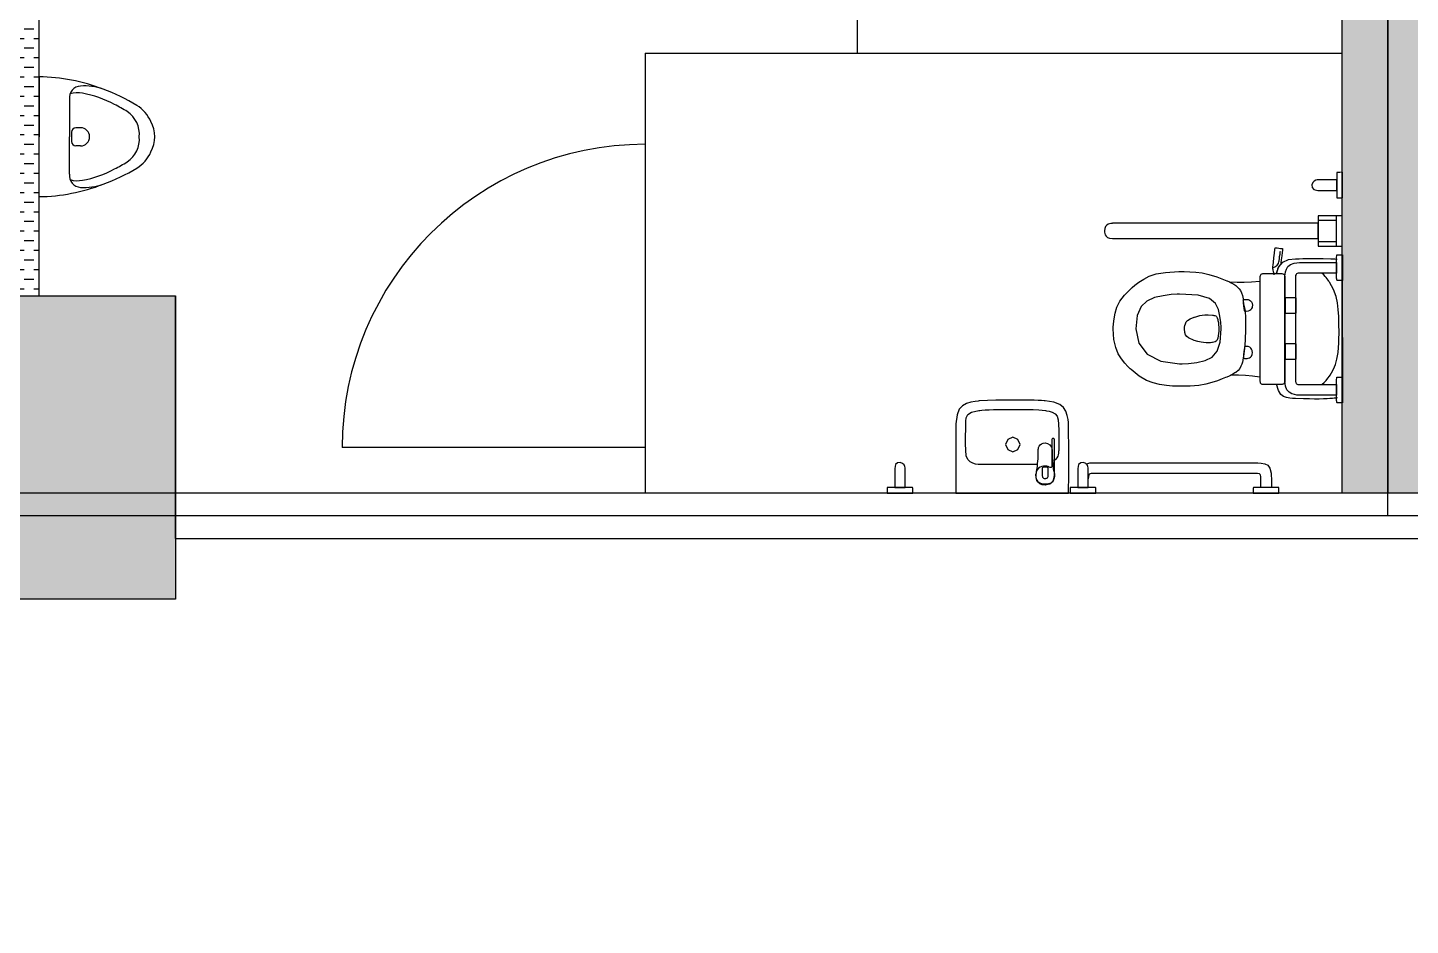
# Model space of a CAD drawing. Header units: centimetres. Extents: x -277999 to 283551, y -705288 to -693449.
# Drawn here: x 260817.9 to 261274.1, y -699217.9 to -698921.9 of the extents above; entities that cross this region are included whole.
import ezdxf

# ---------------------------------------------------------------- set-up
doc = ezdxf.new("R2010")
doc.units = ezdxf.units.CM
doc.layers.add('A-FLOR-FIXT', color=146, linetype='Continuous')
doc.layers.add('MKDU0', color=8, linetype='Continuous')

msp = doc.modelspace()

# ---------------------------------------------------------------- hatches: boundary and pattern name
at = {"layer": 'MKDU0'}
h = msp.add_hatch(dxfattribs=at)
h.set_pattern_fill('ANSI33')
h.paths.add_polyline_path([(260866.61, -698635.38), (260806.61, -698635.38), (260806.61, -698535.38), (260866.61, -698535.38), (260866.61, -698635.38)])
h.paths.add_polyline_path([(259946.61, -698615.38), (259946.61, -698555.38), (260046.61, -698555.38), (260046.61, -698615.38), (259946.61, -698615.38)])
h.paths.add_polyline_path([(261626.61, -698615.38), (261626.61, -698555.38), (261726.61, -698555.38), (261726.61, -698615.38), (261626.61, -698615.38)])
h.paths.add_polyline_path([(260866.61, -699585.38), (260806.61, -699585.38), (260806.61, -699485.38), (260866.61, -699485.38), (260866.61, -699585.38)])
h.paths.add_polyline_path([(260866.61, -699110.38), (260806.61, -699110.38), (260806.61, -699010.38), (260866.61, -699010.38), (260866.61, -699110.38)])
h.paths.add_polyline_path([(260866.61, -697685.38), (260806.61, -697685.38), (260806.61, -697585.38), (260866.61, -697585.38), (260866.61, -697685.38)])
h.paths.add_polyline_path([(260866.61, -697210.38), (260806.61, -697210.38), (260806.61, -697110.38), (260866.61, -697110.38), (260866.61, -697210.38)])
h.paths.add_polyline_path([(260866.61, -696735.38), (260806.61, -696735.38), (260806.61, -696635.38), (260866.61, -696635.38), (260866.61, -696735.38)])
h.paths.add_polyline_path([(260866.61, -695785.38), (260806.61, -695785.38), (260806.61, -695685.38), (260866.61, -695685.38), (260866.61, -695785.38)])
h.paths.add_polyline_path([(260866.61, -695310.38), (260806.61, -695310.38), (260806.61, -695210.38), (260866.61, -695210.38), (260866.61, -695310.38)])
h.paths.add_polyline_path([(260866.61, -694835.38), (260806.61, -694835.38), (260806.61, -694735.38), (260866.61, -694735.38), (260866.61, -694835.38)])
h.paths.add_polyline_path([(259946.61, -700055.38), (259946.61, -699995.38), (260046.61, -699995.38), (260046.61, -700055.38), (259946.61, -700055.38)])
h.paths.add_polyline_path([(260786.61, -700055.38), (260786.61, -699995.38), (260886.61, -699995.38), (260886.61, -700055.38), (260786.61, -700055.38)])
h.paths.add_polyline_path([(261626.61, -700055.38), (261626.61, -699995.38), (261726.61, -699995.38), (261726.61, -700055.38), (261626.61, -700055.38)])
h.paths.add_polyline_path([(259946.61, -699565.38), (259946.61, -699505.38), (260046.61, -699505.38), (260046.61, -699565.38), (259946.61, -699565.38)])
h.paths.add_polyline_path([(261626.61, -699565.38), (261626.61, -699505.38), (261726.61, -699505.38), (261726.61, -699565.38), (261626.61, -699565.38)])
h.paths.add_polyline_path([(259946.61, -699090.38), (259946.61, -699030.38), (260046.61, -699030.38), (260046.61, -699090.38), (259946.61, -699090.38)])
h.paths.add_polyline_path([(261626.61, -699090.38), (261626.61, -699030.38), (261726.61, -699030.38), (261726.61, -699090.38), (261626.61, -699090.38)])
h.paths.add_polyline_path([(259946.61, -698140.38), (259946.61, -698080.38), (260046.61, -698080.38), (260046.61, -698140.38), (259946.61, -698140.38)])
h.paths.add_polyline_path([(260786.61, -698140.38), (260786.61, -698080.38), (260886.61, -698080.38), (260886.61, -698140.38), (260786.61, -698140.38)])
h.paths.add_polyline_path([(261626.61, -698140.38), (261626.61, -698080.38), (261726.61, -698080.38), (261726.61, -698140.38), (261626.61, -698140.38)])
h.paths.add_polyline_path([(259946.61, -697665.38), (259946.61, -697605.38), (260046.61, -697605.38), (260046.61, -697665.38), (259946.61, -697665.38)])
h.paths.add_polyline_path([(261626.61, -697665.38), (261626.61, -697605.38), (261726.61, -697605.38), (261726.61, -697665.38), (261626.61, -697665.38)])
h.paths.add_polyline_path([(259946.61, -697190.38), (259946.61, -697130.38), (260046.61, -697130.38), (260046.61, -697190.38), (259946.61, -697190.38)])
h.paths.add_polyline_path([(261626.61, -697190.38), (261626.61, -697130.38), (261726.61, -697130.38), (261726.61, -697190.38), (261626.61, -697190.38)])
h.paths.add_polyline_path([(259946.61, -696715.38), (259946.61, -696655.38), (260046.61, -696655.38), (260046.61, -696715.38), (259946.61, -696715.38)])
h.paths.add_polyline_path([(261626.61, -696715.38), (261626.61, -696655.38), (261726.61, -696655.38), (261726.61, -696715.38), (261626.61, -696715.38)])
h.paths.add_polyline_path([(259946.61, -696240.38), (259946.61, -696180.38), (260046.61, -696180.38), (260046.61, -696240.38), (259946.61, -696240.38)])
h.paths.add_polyline_path([(260786.61, -696240.38), (260786.61, -696180.38), (260886.61, -696180.38), (260886.61, -696240.38), (260786.61, -696240.38)])
h.paths.add_polyline_path([(261626.61, -696240.38), (261626.61, -696180.38), (261726.61, -696180.38), (261726.61, -696240.38), (261626.61, -696240.38)])
h.paths.add_polyline_path([(259946.61, -695765.38), (259946.61, -695705.38), (260046.61, -695705.38), (260046.61, -695765.38), (259946.61, -695765.38)])
h.paths.add_polyline_path([(261626.61, -695765.38), (261626.61, -695705.38), (261726.61, -695705.38), (261726.61, -695765.38), (261626.61, -695765.38)])
h.paths.add_polyline_path([(259946.61, -695290.38), (259946.61, -695230.38), (260046.61, -695230.38), (260046.61, -695290.38), (259946.61, -695290.38)])
h.paths.add_polyline_path([(261626.61, -695290.38), (261626.61, -695230.38), (261726.61, -695230.38), (261726.61, -695290.38), (261626.61, -695290.38)])
h.paths.add_polyline_path([(259946.61, -694815.38), (259946.61, -694755.38), (260046.61, -694755.38), (260046.61, -694815.38), (259946.61, -694815.38)])
h.paths.add_polyline_path([(261626.61, -694815.38), (261626.61, -694755.38), (261726.61, -694755.38), (261726.61, -694815.38), (261626.61, -694815.38)])
h.paths.add_polyline_path([(259946.61, -694325.38), (259946.61, -694265.38), (260046.61, -694265.38), (260046.61, -694325.38), (259946.61, -694325.38)])
h.paths.add_polyline_path([(260786.61, -694325.38), (260786.61, -694265.38), (260886.61, -694265.38), (260886.61, -694325.38), (260786.61, -694325.38)])
h.paths.add_polyline_path([(261626.61, -694325.38), (261626.61, -694265.38), (261726.61, -694265.38), (261726.61, -694325.38), (261626.61, -694325.38)])
h = msp.add_hatch(dxfattribs=at)
h.set_pattern_fill('DASH')
h.paths.add_polyline_path([(261281.61, -698570.38), (261441.61, -698570.38), (261441.61, -698555.38), (261281.61, -698555.38), (261281.61, -698305.38), (261446.61, -698305.38), (261446.61, -698290.38), (261086.61, -698290.38), (261086.61, -698305.38), (261251.61, -698305.38), (261251.61, -698555.38), (261091.61, -698555.38), (261091.61, -698570.38), (261251.61, -698570.38), (261251.61, -699075.38), (261281.61, -699075.38), (261281.61, -698570.38)])
h = msp.add_hatch(dxfattribs=at)
h.set_pattern_fill('DASH')
h.paths.add_polyline_path([(260821.61, -698635.38), (260806.61, -698635.38), (260806.61, -699010.38), (260821.61, -699010.38), (260821.61, -698635.38)])

# ---------------------------------------------------------------- linework, layer by layer
at = {"layer": 'A-FLOR-FIXT'}
for p, q in [((260821.61, -698938.13), (260821.61, -698957.88)), ((260831.62, -698945.55), (260831.62, -698957.88)), ((260832.31, -698956.41), (260832.31, -698959.41)), ((260835.31, -698954.91), (260833.81, -698954.91)), ((260821.61, -698977.63), (260821.61, -698957.88)), ((260831.62, -698970.21), (260831.62, -698957.88)), ((260835.31, -698960.91), (260833.81, -698960.91))]:
    msp.add_line(p, q, dxfattribs=at)
for centre, radius, start, end in [((260820.93, -698998.34), 60.21, 68.7376, 89.3515), ((260835.54, -698945.11), 3.94, 93.4154, -173.5556), ((260836.53, -698959.44), 18.31, 70.0984, 93.8499), ((260823.11, -698997.48), 58.64, 58.3409, 70.4152), ((260834.32, -698951.36), 7.98, 78.422, 107.3363), ((260830.02, -698977.5), 34.47, 61.3476, 80.144), ((260816.8, -699005.11), 65.06, 58.5786, 62.7878), ((260845.62, -698957.15), 9.11, -4.6304, 55.9725), ((260847.61, -698957.75), 11.97, 24.1864, 58.3669), ((260833.81, -698956.41), 1.5, 90, 180), ((260835.31, -698957.91), 3, -90, 90), ((260849.3, -698957.88), 10.51, -28.6211, 28.6211), ((260833.81, -698959.41), 1.5, 180, -90), ((260845.62, -698958.62), 9.11, -55.9725, 4.6304), ((260847.61, -698958.01), 11.97, -58.3669, -24.1864), ((260835.54, -698970.65), 3.94, 173.5556, -93.4154), ((260830.02, -698938.26), 34.47, -80.144, -61.3476), ((260823.11, -698918.29), 58.64, -70.4152, -58.3409), ((260816.8, -698910.65), 65.06, -62.7878, -58.5786), ((260820.93, -698917.43), 60.21, -89.3515, -68.7376), ((260834.32, -698964.41), 7.98, -107.3363, -78.422), ((260836.53, -698956.33), 18.31, -93.8499, -70.0984)]:
    msp.add_arc(centre, radius, start, end, dxfattribs=at)
at = {"layer": 'MKDU0', "color": 8}
for p, q in [((261091.61, -698930.38), (261091.61, -698840.38)), ((261021.61, -698930.38), (261251.61, -698930.38)), ((261021.61, -698930.38), (261021.61, -699075.38)), ((260866.61, -699075.38), (260866.61, -699010.38)), ((261626.61, -699075.38), (260866.61, -699075.38)), ((260866.61, -699090.38), (260866.61, -699075.38)), ((260866.61, -699090.38), (261451.61, -699090.38))]:
    msp.add_line(p, q, dxfattribs=at)
for points in [[(260814.11, -698297.88), (261266.61, -698297.88), (261266.61, -699075.38), (260814.11, -699075.38)], [(261719.11, -699082.88), (261266.61, -699082.88), (261266.61, -698297.88), (261719.11, -698297.88)], [(261251.54, -698983.93), (261243.67, -698983.93), (261243.67, -698994), (261251.54, -698994), (261251.54, -698983.93)], [(261249.69, -698983.93), (261243.67, -698983.93), (261243.67, -698994), (261249.69, -698994), (261249.69, -698983.93)], [(261249.69, -698985.47), (261243.67, -698985.47), (261243.67, -698992.47), (261249.69, -698992.47), (261249.69, -698985.47)], [(260866.61, -699110.38), (260806.61, -699110.38), (260806.61, -699010.38), (260866.61, -699010.38)], [(261236.34, -699011.01), (261232.8, -699011.01), (261232.8, -699016.1), (261236.34, -699016.1), (261236.34, -699011.01)], [(261236.34, -699026.14), (261232.8, -699026.14), (261232.8, -699031.23), (261236.34, -699031.23), (261236.34, -699026.14)], [(259936.61, -700065.38), (261719.11, -700065.38), (261719.11, -699082.88), (259936.61, -699082.88)]]:
    msp.add_lwpolyline(points, close=True, dxfattribs=at)
for points in [[(261251.61, -699075.38), (261251.61, -698570.38)], [(260821.61, -699010.38), (260821.61, -698635.38)], [(261251.65, -698969.59), (261251.38, -698969.6), (261250.79, -698969.63), (261250.2, -698969.65), (261249.93, -698969.66), (261249.92, -698969.66), (261249.91, -698969.67), (261249.89, -698969.67), (261249.86, -698969.68), (261249.84, -698969.7), (261249.82, -698969.72), (261249.8, -698969.75), (261249.79, -698969.79), (261249.79, -698969.82), (261249.79, -698970.04), (261249.79, -698970.65), (261249.79, -698971.83), (261249.79, -698973.65), (261249.79, -698975.66), (261249.79, -698977.29), (261249.79, -698977.96), (261249.79, -698977.96), (261249.8, -698977.98), (261249.8, -698978), (261249.81, -698978.02), (261249.83, -698978.04), (261249.85, -698978.06), (261249.89, -698978.08), (261249.93, -698978.08), (261249.93, -698978.08), (261249.98, -698978.08), (261250.11, -698978.08), (261250.36, -698978.08), (261250.74, -698978.08), (261251.17, -698978.08), (261251.51, -698978.08), (261251.65, -698978.08), (261251.65, -698978.05), (261251.65, -698977.82), (261251.65, -698977.19), (261251.65, -698975.96), (261251.65, -698974.07), (261251.65, -698971.98), (261251.65, -698970.29), (261251.65, -698969.59)], [(261249.78, -698972.12), (261248.81, -698972.12), (261246.67, -698972.12), (261244.53, -698972.12), (261243.55, -698972.12), (261243.37, -698972.14), (261242.91, -698972.23), (261242.35, -698972.49), (261241.84, -698972.99), (261241.54, -698973.76), (261241.62, -698974.62), (261242.24, -698975.31), (261243.55, -698975.59), (261243.58, -698975.59), (261243.75, -698975.59), (261244.21, -698975.59), (261245.11, -698975.59), (261246.5, -698975.59), (261248.03, -698975.59), (261249.27, -698975.59), (261249.78, -698975.59), (261249.78, -698975.58), (261249.78, -698975.48), (261249.78, -698975.23), (261249.78, -698974.72), (261249.78, -698973.95), (261249.78, -698973.1), (261249.78, -698972.41), (261249.78, -698972.12)], [(261175.76, -698991.48), (261186.38, -698991.48), (261209.73, -698991.48), (261233.08, -698991.48), (261243.69, -698991.48), (261243.69, -698991.46), (261243.69, -698991.32), (261243.69, -698990.95), (261243.69, -698990.22), (261243.69, -698989.1), (261243.69, -698987.85), (261243.69, -698986.85), (261243.69, -698986.43), (261243.56, -698986.43), (261242.62, -698986.43), (261240.1, -698986.43), (261235.17, -698986.43), (261227.59, -698986.43), (261219.21, -698986.43), (261212.42, -698986.43), (261209.63, -698986.43), (261209.49, -698986.43), (261208.57, -698986.43), (261206.05, -698986.43), (261201.16, -698986.43), (261193.62, -698986.43), (261185.29, -698986.43), (261178.54, -698986.43), (261175.76, -698986.43), (261175.63, -698986.44), (261175.28, -698986.47), (261174.82, -698986.57), (261174.32, -698986.75), (261173.87, -698987.05), (261173.5, -698987.5), (261173.26, -698988.13), (261173.17, -698988.96), (261173.18, -698989.07), (261173.2, -698989.35), (261173.28, -698989.76), (261173.42, -698990.22), (261173.67, -698990.68), (261174.09, -698991.09), (261174.76, -698991.37), (261175.76, -698991.48)], [(261229.16, -699003.43), (261229.09, -699003.12), (261228.94, -699002.44), (261228.8, -699001.75), (261228.73, -699001.44), (261228.73, -699001.44), (261228.73, -699001.42), (261228.73, -699001.38), (261228.72, -699001.3), (261228.7, -699001.17), (261228.68, -699001.02), (261228.67, -699000.91), (261228.67, -699000.86), (261228.67, -699000.84), (261228.69, -699000.66), (261228.75, -699000.19), (261228.87, -698999.27), (261229.05, -698997.86), (261229.24, -698996.3), (261229.4, -698995.03), (261229.47, -698994.51), (261229.48, -698994.51), (261229.55, -698994.52), (261229.73, -698994.54), (261230.08, -698994.57), (261230.62, -698994.63), (261231.22, -698994.69), (261231.7, -698994.74), (261231.9, -698994.76), (261231.9, -698994.78), (261231.88, -698994.92), (261231.84, -698995.3), (261231.75, -698996.04), (261231.61, -698997.19), (261231.45, -698998.45), (261231.33, -698999.48), (261231.28, -698999.9), (261231.22, -698999.96), (261231.06, -699000.13), (261230.86, -699000.38), (261230.64, -699000.69), (261230.44, -699001.05), (261230.26, -699001.51), (261230.08, -699002.12), (261229.89, -699002.93)], [(261228.89, -699000.95), (261229.6, -699000.67), (261230.15, -699000.25), (261230.52, -698999.71), (261230.72, -698999.03), (261230.72, -698999.02), (261230.73, -698998.93), (261230.77, -698998.67), (261230.84, -698998.18), (261230.94, -698997.42), (261231.06, -698996.58), (261231.15, -698995.9), (261231.19, -698995.62)], [(261251.64, -698996.81), (261251.64, -698998.13), (261251.64, -699001.04), (261251.64, -699003.94), (261251.64, -699005.27), (261251.64, -699005.27), (261251.59, -699005.27), (261251.46, -699005.26), (261251.21, -699005.26), (261250.82, -699005.25), (261250.39, -699005.24), (261250.04, -699005.24), (261249.9, -699005.24), (261249.89, -699005.24), (261249.88, -699005.23), (261249.85, -699005.23), (261249.82, -699005.23), (261249.8, -699005.22), (261249.78, -699005.2), (261249.77, -699005.16), (261249.76, -699005.1), (261249.76, -699005.09), (261249.76, -699005.02), (261249.76, -699004.85), (261249.75, -699004.52), (261249.75, -699004.01), (261249.74, -699003.45), (261249.73, -699002.99), (261249.73, -699002.81), (261249.73, -699002.79), (261249.73, -699002.7), (261249.73, -699002.43), (261249.73, -699001.92), (261249.73, -699001.13), (261249.73, -699000.26), (261249.73, -698999.56), (261249.73, -698999.27), (261249.73, -698999.26), (261249.73, -698999.2), (261249.74, -698999.03), (261249.74, -698998.7), (261249.75, -698998.19), (261249.75, -698997.63), (261249.76, -698997.17), (261249.76, -698996.99), (261249.76, -698996.98), (261249.76, -698996.96), (261249.77, -698996.93), (261249.78, -698996.9), (261249.8, -698996.88), (261249.83, -698996.86), (261249.86, -698996.84), (261249.91, -698996.84), (261249.92, -698996.84), (261249.97, -698996.84), (261250.09, -698996.83), (261250.35, -698996.83), (261250.73, -698996.82), (261251.16, -698996.82), (261251.5, -698996.81), (261251.64, -698996.81)], [(261229.79, -699003.13), (261230.63, -699000.79), (261232.03, -698999.21), (261233.9, -698998.34), (261236.17, -698998.09), (261236.51, -698998.09), (261237.39, -698998.09), (261238.64, -698998.08), (261240.07, -698998.06), (261241.56, -698998.03), (261243.23, -698998.01), (261245.27, -698998.02), (261247.86, -698998.09), (261247.93, -698998.09), (261248.1, -698998.09), (261248.34, -698998.1), (261248.62, -698998.1), (261248.9, -698998.12), (261249.2, -698998.14), (261249.54, -698998.2), (261249.95, -698998.3)], [(261236.17, -699031.31), (261236.17, -699032.41), (261236.17, -699034.83), (261236.17, -699037.25), (261236.17, -699038.35), (261236.17, -699038.42), (261236.18, -699038.58), (261236.23, -699038.8), (261236.31, -699039.03), (261236.45, -699039.25), (261236.66, -699039.43), (261236.98, -699039.56), (261237.41, -699039.6), (261237.46, -699039.6), (261237.8, -699039.6), (261238.71, -699039.6), (261240.49, -699039.6), (261243.24, -699039.6), (261246.27, -699039.6), (261248.73, -699039.6), (261249.74, -699039.6), (261249.74, -699039.61), (261249.74, -699039.71), (261249.74, -699039.97), (261249.74, -699040.48), (261249.74, -699041.26), (261249.74, -699042.12), (261249.74, -699042.82), (261249.74, -699043.11), (261249.69, -699043.11), (261249.35, -699043.11), (261248.44, -699043.11), (261246.67, -699043.11), (261243.93, -699043.11), (261240.91, -699043.11), (261238.47, -699043.11), (261237.46, -699043.11), (261237.23, -699043.1), (261236.64, -699043.05), (261235.82, -699042.9), (261234.91, -699042.6), (261234.05, -699042.11), (261233.33, -699041.32), (261232.84, -699040.12), (261232.65, -699038.4), (261232.65, -699038.37), (261232.65, -699038.18), (261232.65, -699037.65), (261232.65, -699036.63), (261232.65, -699035.05), (261232.65, -699033.3), (261232.65, -699031.89), (261232.65, -699031.31), (261232.65, -699031.2), (261232.65, -699030.46), (261232.65, -699028.44), (261232.65, -699024.5), (261232.65, -699018.43), (261232.65, -699011.72), (261232.65, -699006.29), (261232.65, -699004.06), (261232.66, -699003.83), (261232.72, -699003.24), (261232.88, -699002.43), (261233.18, -699001.54), (261233.69, -699000.7), (261234.51, -699000), (261235.73, -698999.53), (261237.46, -698999.35), (261237.51, -698999.35), (261237.84, -698999.35), (261238.75, -698999.35), (261240.53, -698999.35), (261243.26, -698999.35), (261246.28, -698999.35), (261248.73, -698999.35), (261249.74, -698999.35), (261249.74, -698999.36), (261249.74, -698999.46), (261249.74, -698999.72), (261249.74, -699000.23), (261249.74, -699001.01), (261249.74, -699001.87), (261249.74, -699002.57), (261249.74, -699002.86), (261249.69, -699002.86), (261249.35, -699002.86), (261248.44, -699002.86), (261246.66, -699002.86), (261243.91, -699002.86), (261240.88, -699002.86), (261238.42, -699002.86), (261237.41, -699002.86), (261237.36, -699002.86), (261237.21, -699002.87), (261237, -699002.91), (261236.76, -699002.99), (261236.54, -699003.11), (261236.35, -699003.32), (261236.22, -699003.64), (261236.17, -699004.1), (261236.17, -699004.21), (261236.17, -699004.95), (261236.17, -699006.97), (261236.17, -699010.91), (261236.17, -699016.96), (261236.17, -699023.66), (261236.17, -699029.08), (261236.17, -699031.31)], [(261219.69, -699021.26), (261219.59, -699025.06), (261219.35, -699027.58), (261219.07, -699029.41), (261218.85, -699031.15), (261218.83, -699031.29), (261218.77, -699031.67), (261218.66, -699032.23), (261218.46, -699032.88), (261218.18, -699033.58), (261217.77, -699034.28), (261217.21, -699034.96), (261216.45, -699035.58), (261216.37, -699035.64), (261216.16, -699035.77), (261215.87, -699035.96), (261215.53, -699036.17), (261215.17, -699036.38), (261214.75, -699036.6), (261214.23, -699036.85), (261213.56, -699037.13), (261213.13, -699037.31), (261212.01, -699037.74), (261210.41, -699038.32), (261208.56, -699038.94), (261206.6, -699039.48), (261204.33, -699039.9), (261201.46, -699040.14), (261197.7, -699040.17), (261197.12, -699040.15), (261195.62, -699040.07), (261193.56, -699039.89), (261191.32, -699039.58), (261189.16, -699039.08), (261186.99, -699038.22), (261184.63, -699036.8), (261181.92, -699034.63), (261181.63, -699034.36), (261180.87, -699033.62), (261179.84, -699032.5), (261178.73, -699031.09), (261177.69, -699029.46), (261176.84, -699027.42), (261176.26, -699024.76), (261176.05, -699021.26), (261176.06, -699020.8), (261176.12, -699019.61), (261176.3, -699017.93), (261176.65, -699016.02), (261177.25, -699014.09), (261178.22, -699012.13), (261179.73, -699010.08), (261181.92, -699007.88), (261182.26, -699007.59), (261183.18, -699006.85), (261184.52, -699005.85), (261186.12, -699004.8), (261187.91, -699003.87), (261190.19, -699003.13), (261193.32, -699002.61), (261197.7, -699002.35), (261198.19, -699002.34), (261199.47, -699002.35), (261201.27, -699002.4), (261203.3, -699002.54), (261205.36, -699002.8), (261207.6, -699003.29), (261210.26, -699004.12), (261213.56, -699005.38), (261213.64, -699005.42), (261213.87, -699005.52), (261214.2, -699005.66), (261214.56, -699005.83), (261214.94, -699006.01), (261215.35, -699006.24), (261215.84, -699006.54), (261216.45, -699006.93), (261216.55, -699007.01), (261216.81, -699007.22), (261217.17, -699007.56), (261217.59, -699008.03), (261218.01, -699008.61), (261218.38, -699009.35), (261218.67, -699010.25), (261218.85, -699011.37), (261218.87, -699011.58), (261218.93, -699012.11), (261219.03, -699012.82), (261219.17, -699013.56), (261219.34, -699014.28), (261219.51, -699015.44), (261219.64, -699017.58), (261219.69, -699021.26)], [(261219.69, -699021.26), (261219.59, -699025.06), (261219.35, -699027.58), (261219.07, -699029.41), (261218.85, -699031.15), (261218.83, -699031.29), (261218.77, -699031.67), (261218.66, -699032.23), (261218.46, -699032.88), (261218.18, -699033.58), (261217.77, -699034.28), (261217.21, -699034.96), (261216.45, -699035.58), (261216.37, -699035.64), (261216.16, -699035.77), (261215.87, -699035.96), (261215.53, -699036.17), (261215.17, -699036.38), (261214.75, -699036.6), (261214.23, -699036.85), (261213.56, -699037.13), (261213.13, -699037.31), (261212.01, -699037.74), (261210.41, -699038.32), (261208.56, -699038.94), (261206.6, -699039.48), (261204.33, -699039.9), (261201.46, -699040.14), (261197.7, -699040.17), (261197.12, -699040.15), (261195.62, -699040.07), (261193.56, -699039.89), (261191.32, -699039.58), (261189.16, -699039.08), (261186.99, -699038.22), (261184.63, -699036.8), (261181.92, -699034.63), (261181.63, -699034.36), (261180.87, -699033.62), (261179.84, -699032.5), (261178.73, -699031.09), (261177.69, -699029.46), (261176.84, -699027.42), (261176.26, -699024.76), (261176.05, -699021.26), (261176.06, -699020.8), (261176.12, -699019.61), (261176.3, -699017.93), (261176.65, -699016.02), (261177.25, -699014.09), (261178.22, -699012.13), (261179.73, -699010.08), (261181.92, -699007.88), (261182.26, -699007.59), (261183.18, -699006.85), (261184.52, -699005.85), (261186.12, -699004.8), (261187.91, -699003.87), (261190.19, -699003.13), (261193.32, -699002.61), (261197.7, -699002.35), (261198.19, -699002.34), (261199.47, -699002.35), (261201.27, -699002.4), (261203.3, -699002.54), (261205.36, -699002.8), (261207.6, -699003.29), (261210.26, -699004.12), (261213.56, -699005.38), (261213.64, -699005.42), (261213.87, -699005.52), (261214.2, -699005.66), (261214.56, -699005.83), (261214.94, -699006.01), (261215.35, -699006.24), (261215.84, -699006.54), (261216.45, -699006.93), (261216.55, -699007.01), (261216.81, -699007.22), (261217.17, -699007.56), (261217.59, -699008.03), (261218.01, -699008.61), (261218.38, -699009.35), (261218.67, -699010.25), (261218.85, -699011.37), (261218.87, -699011.58), (261218.93, -699012.11), (261219.03, -699012.82), (261219.17, -699013.56), (261219.34, -699014.28), (261219.51, -699015.44), (261219.64, -699017.58), (261219.69, -699021.26)], [(261214.29, -699005.71), (261216.91, -699005.85), (261219.25, -699005.85), (261221.65, -699005.72), (261224.44, -699005.51)], [(261225.43, -699039.46), (261226.42, -699039.46), (261228.59, -699039.46), (261230.76, -699039.46), (261231.75, -699039.46), (261231.79, -699039.46), (261231.91, -699039.45), (261232.08, -699039.41), (261232.26, -699039.35), (261232.44, -699039.24), (261232.58, -699039.08), (261232.69, -699038.83), (261232.72, -699038.48), (261232.72, -699038.35), (261232.72, -699037.41), (261232.72, -699034.86), (261232.72, -699029.89), (261232.72, -699022.24), (261232.72, -699013.78), (261232.72, -699006.93), (261232.72, -699004.11), (261232.72, -699004.06), (261232.71, -699003.94), (261232.68, -699003.78), (261232.61, -699003.59), (261232.51, -699003.42), (261232.34, -699003.27), (261232.09, -699003.17), (261231.75, -699003.13), (261231.72, -699003.13), (261231.55, -699003.13), (261231.08, -699003.13), (261230.17, -699003.13), (261228.76, -699003.13), (261227.21, -699003.13), (261225.95, -699003.13), (261225.43, -699003.13), (261225.38, -699003.13), (261225.26, -699003.14), (261225.1, -699003.18), (261224.92, -699003.24), (261224.74, -699003.35), (261224.59, -699003.51), (261224.49, -699003.76), (261224.45, -699004.11), (261224.45, -699004.24), (261224.45, -699005.18), (261224.45, -699007.73), (261224.45, -699012.7), (261224.45, -699020.36), (261224.45, -699028.82), (261224.45, -699035.66), (261224.45, -699038.48), (261224.45, -699038.53), (261224.47, -699038.65), (261224.5, -699038.81), (261224.56, -699039), (261224.67, -699039.17), (261224.83, -699039.32), (261225.08, -699039.42), (261225.43, -699039.46)], [(261245.01, -699039.47), (261245.66, -699038.87), (261246.27, -699038.23), (261246.85, -699037.54), (261247.38, -699036.82), (261247.57, -699036.52), (261248.06, -699035.72), (261248.69, -699034.51), (261249.32, -699033.02), (261249.84, -699031.27), (261250.22, -699028.99), (261250.45, -699025.8), (261250.53, -699021.34), (261250.52, -699020.75), (261250.5, -699019.23), (261250.42, -699017.14), (261250.28, -699014.86), (261250.02, -699012.67), (261249.54, -699010.53), (261248.7, -699008.3), (261247.38, -699005.86), (261247.32, -699005.76), (261247.15, -699005.5), (261246.91, -699005.14), (261246.63, -699004.74), (261246.32, -699004.34), (261245.95, -699003.92), (261245.48, -699003.44), (261244.86, -699002.87)], [(261251.6, -699005.05), (261251.6, -699007.56), (261251.6, -699013.1), (261251.6, -699018.63), (261251.6, -699021.14), (261251.6, -699021.21), (261251.6, -699021.64), (261251.61, -699022.82), (261251.63, -699025.12), (261251.65, -699028.65), (261251.68, -699032.56), (261251.7, -699035.73), (261251.71, -699037.03)], [(261183.48, -699021.26), (261184.43, -699025.99), (261187.21, -699029.59), (261191.74, -699031.89), (261197.9, -699032.72), (261198.75, -699032.71), (261200.87, -699032.6), (261203.64, -699032.27), (261206.42, -699031.63), (261208.67, -699030.52), (261210.3, -699028.64), (261211.28, -699025.67), (261211.61, -699021.26), (261211.6, -699020.67), (261211.5, -699019.15), (261211.24, -699017.1), (261210.73, -699014.89), (261209.78, -699012.87), (261207.8, -699011.24), (261204.07, -699010.16), (261197.9, -699009.8), (261197.12, -699009.82), (261195.13, -699009.95), (261192.47, -699010.29), (261189.66, -699010.94), (261187.17, -699012.05), (261185.22, -699013.9), (261183.94, -699016.86), (261183.48, -699021.26)], [(261183.48, -699021.26), (261184.43, -699025.99), (261187.21, -699029.59), (261191.74, -699031.89), (261197.9, -699032.72), (261198.75, -699032.71), (261200.87, -699032.6), (261203.64, -699032.27), (261206.42, -699031.63), (261208.67, -699030.52), (261210.3, -699028.64), (261211.28, -699025.67), (261211.61, -699021.26), (261211.6, -699020.67), (261211.5, -699019.15), (261211.24, -699017.1), (261210.73, -699014.89), (261209.78, -699012.87), (261207.8, -699011.24), (261204.07, -699010.16), (261197.9, -699009.8), (261197.12, -699009.82), (261195.13, -699009.95), (261192.47, -699010.29), (261189.66, -699010.94), (261187.17, -699012.05), (261185.22, -699013.9), (261183.94, -699016.86), (261183.48, -699021.26)], [(261218.92, -699011.73), (261219.14, -699011.63), (261219.38, -699011.56), (261219.62, -699011.52), (261219.86, -699011.51), (261219.96, -699011.51), (261220.21, -699011.53), (261220.57, -699011.6), (261220.95, -699011.73), (261221.33, -699011.94), (261221.64, -699012.28), (261221.86, -699012.79), (261221.94, -699013.5), (261221.93, -699013.59), (261221.91, -699013.84), (261221.84, -699014.17), (261221.7, -699014.55), (261221.48, -699014.91), (261221.13, -699015.21), (261220.6, -699015.42), (261219.86, -699015.49), (261219.85, -699015.49), (261219.82, -699015.49), (261219.77, -699015.49), (261219.71, -699015.49), (261219.65, -699015.48), (261219.58, -699015.48), (261219.5, -699015.46), (261219.4, -699015.44), (261219.4, -699015.43), (261219.38, -699015.33), (261219.35, -699015.05), (261219.28, -699014.51), (261219.17, -699013.69), (261219.05, -699012.77), (261218.96, -699012.03), (261218.92, -699011.73)], [(261218.92, -699011.73), (261219.14, -699011.63), (261219.38, -699011.56), (261219.62, -699011.52), (261219.86, -699011.51), (261219.96, -699011.51), (261220.21, -699011.53), (261220.57, -699011.6), (261220.95, -699011.73), (261221.33, -699011.94), (261221.64, -699012.28), (261221.86, -699012.79), (261221.94, -699013.5), (261221.93, -699013.59), (261221.91, -699013.84), (261221.84, -699014.17), (261221.7, -699014.55), (261221.48, -699014.91), (261221.13, -699015.21), (261220.6, -699015.42), (261219.86, -699015.49), (261219.85, -699015.49), (261219.82, -699015.49), (261219.77, -699015.49), (261219.71, -699015.49), (261219.65, -699015.48), (261219.58, -699015.48), (261219.5, -699015.46), (261219.4, -699015.44)], [(261210.85, -699021.22), (261210.83, -699022), (261210.78, -699022.77), (261210.68, -699023.54), (261210.54, -699024.3), (261210.52, -699024.38), (261210.45, -699024.57), (261210.35, -699024.83), (261210.19, -699025.1), (261209.97, -699025.33), (261209.67, -699025.52), (261209.27, -699025.66), (261208.75, -699025.74), (261208.57, -699025.75), (261208.09, -699025.79), (261207.42, -699025.81), (261206.65, -699025.82), (261205.86, -699025.77), (261205, -699025.65), (261203.97, -699025.41), (261202.69, -699025.03), (261202.52, -699024.97), (261202.08, -699024.79), (261201.49, -699024.53), (261200.88, -699024.19), (261200.34, -699023.78), (261199.93, -699023.21), (261199.67, -699022.39), (261199.57, -699021.22), (261199.58, -699021.07), (261199.6, -699020.66), (261199.68, -699020.12), (261199.83, -699019.52), (261200.1, -699018.96), (261200.59, -699018.43), (261201.41, -699017.92), (261202.69, -699017.41), (261202.86, -699017.36), (261203.29, -699017.23), (261203.91, -699017.06), (261204.63, -699016.87), (261205.39, -699016.72), (261206.26, -699016.63), (261207.35, -699016.61), (261208.75, -699016.7), (261208.82, -699016.71), (261209, -699016.74), (261209.25, -699016.79), (261209.54, -699016.87), (261209.84, -699016.99), (261210.11, -699017.21), (261210.35, -699017.57), (261210.54, -699018.14), (261210.55, -699018.23), (261210.6, -699018.46), (261210.66, -699018.78), (261210.72, -699019.15), (261210.78, -699019.55), (261210.82, -699019.99), (261210.84, -699020.53), (261210.85, -699021.22)], [(261218.92, -699030.79), (261219.14, -699030.89), (261219.38, -699030.96), (261219.62, -699031), (261219.86, -699031.01), (261219.96, -699031.01), (261220.21, -699030.98), (261220.57, -699030.92), (261220.95, -699030.79), (261221.33, -699030.57), (261221.64, -699030.23), (261221.86, -699029.73), (261221.94, -699029.02), (261221.93, -699028.92), (261221.91, -699028.68), (261221.84, -699028.34), (261221.7, -699027.97), (261221.48, -699027.61), (261221.13, -699027.31), (261220.6, -699027.1), (261219.86, -699027.03), (261219.85, -699027.03), (261219.82, -699027.03), (261219.77, -699027.03), (261219.71, -699027.03), (261219.65, -699027.03), (261219.58, -699027.04), (261219.5, -699027.06), (261219.4, -699027.08), (261219.4, -699027.09), (261219.38, -699027.19), (261219.35, -699027.47), (261219.28, -699028.01), (261219.17, -699028.83), (261219.05, -699029.75), (261218.96, -699030.49), (261218.92, -699030.79)], [(261218.92, -699030.79), (261219.14, -699030.89), (261219.38, -699030.96), (261219.62, -699031), (261219.86, -699031.01), (261219.96, -699031.01), (261220.21, -699030.98), (261220.57, -699030.92), (261220.95, -699030.79), (261221.33, -699030.57), (261221.64, -699030.23), (261221.86, -699029.73), (261221.94, -699029.02), (261221.93, -699028.92), (261221.91, -699028.68), (261221.84, -699028.34), (261221.7, -699027.97), (261221.48, -699027.61), (261221.13, -699027.31), (261220.6, -699027.1), (261219.86, -699027.03), (261219.85, -699027.03), (261219.82, -699027.03), (261219.77, -699027.03), (261219.71, -699027.03), (261219.65, -699027.03), (261219.58, -699027.04), (261219.5, -699027.06), (261219.4, -699027.08)], [(261224.41, -699037.11), (261221.99, -699036.79), (261219.69, -699036.57), (261217.33, -699036.47), (261214.73, -699036.5)], [(261251.64, -699037.14), (261251.64, -699038.46), (261251.64, -699041.37), (261251.64, -699044.28), (261251.64, -699045.6), (261251.64, -699045.6), (261251.59, -699045.6), (261251.46, -699045.6), (261251.21, -699045.59), (261250.82, -699045.58), (261250.39, -699045.58), (261250.04, -699045.57), (261249.9, -699045.57), (261249.89, -699045.57), (261249.88, -699045.57), (261249.85, -699045.56), (261249.82, -699045.56), (261249.8, -699045.55), (261249.78, -699045.53), (261249.77, -699045.49), (261249.76, -699045.43), (261249.76, -699045.42), (261249.76, -699045.36), (261249.76, -699045.19), (261249.75, -699044.86), (261249.75, -699044.35), (261249.74, -699043.78), (261249.73, -699043.33), (261249.73, -699043.14), (261249.73, -699043.13), (261249.73, -699043.03), (261249.73, -699042.77), (261249.73, -699042.25), (261249.73, -699041.47), (261249.73, -699040.59), (261249.73, -699039.89), (261249.73, -699039.6), (261249.73, -699039.59), (261249.73, -699039.53), (261249.74, -699039.36), (261249.74, -699039.03), (261249.75, -699038.52), (261249.75, -699037.96), (261249.76, -699037.51), (261249.76, -699037.32), (261249.76, -699037.31), (261249.76, -699037.29), (261249.77, -699037.26), (261249.78, -699037.23), (261249.8, -699037.21), (261249.83, -699037.19), (261249.86, -699037.17), (261249.91, -699037.17), (261249.92, -699037.17), (261249.97, -699037.17), (261250.09, -699037.17), (261250.35, -699037.16), (261250.73, -699037.16), (261251.16, -699037.15), (261251.5, -699037.14), (261251.64, -699037.14)], [(261249.98, -699043.92), (261249.5, -699044.05), (261248.98, -699044.13), (261248.43, -699044.18), (261247.86, -699044.2), (261247.53, -699044.22), (261246.64, -699044.28), (261245.4, -699044.33), (261243.97, -699044.37), (261242.47, -699044.38), (261240.8, -699044.35), (261238.76, -699044.28), (261236.17, -699044.2), (261235.91, -699044.2), (261235.21, -699044.17), (261234.26, -699044.09), (261233.22, -699043.9), (261232.23, -699043.56), (261231.32, -699042.86), (261230.53, -699041.59), (261229.87, -699039.52)], [(261142.7, -699044.71), (261140.01, -699044.71), (261137.3, -699044.73), (261134.57, -699044.81), (261131.85, -699044.98), (261131.45, -699045.02), (261130.44, -699045.16), (261129.08, -699045.44), (261127.63, -699045.89), (261126.31, -699046.57), (261125.24, -699047.72), (261124.49, -699049.62), (261124.12, -699052.53), (261124.12, -699052.62), (261124.11, -699052.83), (261124.1, -699053.13), (261124.09, -699053.48), (261124.08, -699053.84), (261124.08, -699054.25), (261124.08, -699054.74), (261124.08, -699055.37), (261124.07, -699055.94), (261124.07, -699057.45), (261124.07, -699059.59), (261124.07, -699062.04), (261124.07, -699064.6), (261124.07, -699067.46), (261124.07, -699070.96), (261124.08, -699075.39), (261124.15, -699075.39), (261124.66, -699075.39), (261126.04, -699075.39), (261128.73, -699075.39), (261132.88, -699075.39), (261137.46, -699075.39), (261141.17, -699075.39), (261142.7, -699075.39), (261142.77, -699075.39), (261143.28, -699075.39), (261144.66, -699075.39), (261147.36, -699075.39), (261151.5, -699075.39), (261156.09, -699075.39), (261159.8, -699075.39), (261161.32, -699075.39), (261161.32, -699074.82), (261161.32, -699073.3), (261161.33, -699071.17), (261161.33, -699068.72), (261161.33, -699066.16), (261161.33, -699063.29), (261161.33, -699059.8), (261161.32, -699055.37), (261161.32, -699055.29), (261161.32, -699055.07), (261161.32, -699054.77), (261161.32, -699054.42), (261161.32, -699054.06), (261161.32, -699053.66), (261161.3, -699053.16), (261161.28, -699052.53), (261161.25, -699052.14), (261161.14, -699051.14), (261160.88, -699049.8), (261160.42, -699048.4), (261159.68, -699047.16), (261158.45, -699046.16), (261156.49, -699045.42), (261153.55, -699044.98), (261153.24, -699044.95), (261152.42, -699044.89), (261151.25, -699044.82), (261149.92, -699044.76), (261148.52, -699044.72), (261146.97, -699044.71), (261145.08, -699044.71), (261142.7, -699044.71)], [(261150.94, -699065.99), (261149.65, -699065.99), (261146.82, -699065.99), (261143.99, -699065.99), (261142.7, -699065.99), (261142.66, -699065.99), (261142.38, -699065.99), (261141.61, -699065.99), (261140.11, -699065.99), (261137.8, -699065.99), (261135.26, -699065.99), (261133.19, -699065.99), (261132.34, -699065.99), (261132.1, -699065.98), (261131.48, -699065.93), (261130.62, -699065.8), (261129.68, -699065.53), (261128.8, -699065.08), (261128.07, -699064.31), (261127.56, -699063.07), (261127.36, -699061.22), (261127.35, -699061.03), (261127.35, -699060.54), (261127.34, -699059.85), (261127.34, -699059.06), (261127.33, -699058.23), (261127.34, -699057.3), (261127.34, -699056.17), (261127.36, -699054.74), (261127.36, -699054.47), (261127.37, -699053.77), (261127.39, -699052.79), (261127.42, -699051.66), (261127.53, -699050.54), (261128.03, -699049.52), (261129.3, -699048.7), (261131.71, -699048.17), (261131.99, -699048.14), (261132.73, -699048.07), (261133.81, -699047.98), (261135.09, -699047.89), (261136.49, -699047.83), (261138.12, -699047.79), (261140.14, -699047.77), (261142.7, -699047.77), (261143.03, -699047.77), (261143.91, -699047.77), (261145.15, -699047.77), (261146.57, -699047.78), (261148.06, -699047.79), (261149.67, -699047.84), (261151.51, -699047.96), (261153.69, -699048.17), (261154.03, -699048.22), (261154.86, -699048.4), (261155.89, -699048.73), (261156.84, -699049.27), (261157.49, -699050.05), (261157.84, -699051.17), (261158, -699052.7), (261158.04, -699054.74), (261158.05, -699054.92), (261158.05, -699055.41), (261158.05, -699056.11), (261158.06, -699056.9), (261158.07, -699057.73), (261158.07, -699058.65), (261158.06, -699059.78), (261158.04, -699061.22), (261158.04, -699061.35), (261158.02, -699061.7), (261157.97, -699062.19), (261157.87, -699062.73), (261157.71, -699063.25), (261157.45, -699063.77), (261157.02, -699064.31), (261156.39, -699064.9)], [(261021.61, -699060.38), (260921.61, -699060.38)], [(261142.91, -699061.75), (261144.59, -699061.05), (261145.29, -699059.37), (261144.59, -699057.68), (261142.91, -699056.99), (261141.22, -699057.68), (261140.53, -699059.37), (261141.22, -699061.05), (261142.91, -699061.75)], [(261154.27, -699066.56), (261154.09, -699066.53), (261153.92, -699066.5), (261153.74, -699066.49), (261153.56, -699066.48), (261153.41, -699066.49), (261153.04, -699066.53), (261152.52, -699066.63), (261151.95, -699066.83), (261151.4, -699067.17), (261150.94, -699067.69), (261150.62, -699068.47), (261150.51, -699069.56), (261150.51, -699069.7), (261150.55, -699070.08), (261150.65, -699070.59), (261150.85, -699071.17), (261151.18, -699071.71), (261151.7, -699072.18), (261152.47, -699072.49), (261153.56, -699072.61), (261153.7, -699072.61), (261154.07, -699072.57), (261154.59, -699072.47), (261155.16, -699072.27), (261155.71, -699071.94), (261156.17, -699071.42), (261156.49, -699070.65), (261156.61, -699069.56), (261156.61, -699069.56), (261156.61, -699069.55), (261156.61, -699069.55), (261156.61, -699069.54), (261156.61, -699069.53), (261156.61, -699069.52), (261156.61, -699069.51), (261156.61, -699069.49), (261156.61, -699069.45), (261156.61, -699069.13), (261156.61, -699068.26), (261156.61, -699066.56), (261156.61, -699063.94), (261156.61, -699061.05), (261156.61, -699058.72), (261156.61, -699057.75), (261156.61, -699057.72), (261156.58, -699057.63), (261156.52, -699057.52), (261156.4, -699057.42), (261156.22, -699057.36), (261156.02, -699057.38), (261155.86, -699057.5), (261155.79, -699057.75), (261155.79, -699057.79), (261155.79, -699058.02), (261155.79, -699058.67), (261155.79, -699059.92), (261155.8, -699061.85), (261155.8, -699063.99), (261155.8, -699065.72), (261155.81, -699066.43), (261155.8, -699066.47), (261155.79, -699066.56), (261155.76, -699066.69), (261155.7, -699066.82), (261155.6, -699066.92), (261155.45, -699066.98), (261155.23, -699066.95), (261154.94, -699066.81), (261154.92, -699066.8), (261154.87, -699066.78), (261154.79, -699066.75), (261154.71, -699066.71), (261154.63, -699066.68), (261154.53, -699066.65), (261154.42, -699066.61), (261154.27, -699066.56)], [(261153.58, -699058.86), (261154.38, -699059.02), (261155.13, -699059.48), (261155.67, -699060.19), (261155.85, -699061.11), (261155.85, -699061.12), (261155.86, -699061.2), (261155.86, -699061.42), (261155.88, -699061.85), (261155.9, -699062.51), (261155.92, -699063.24), (261155.93, -699063.83), (261155.94, -699064.08), (261155.96, -699064.28), (261156.01, -699064.8), (261156.08, -699065.48), (261156.14, -699066.17), (261156.19, -699066.77), (261156.27, -699067.37), (261156.41, -699068.12), (261156.66, -699069.17), (261156.65, -699069.35), (261156.61, -699069.79), (261156.5, -699070.39), (261156.31, -699071.03), (261156, -699071.61), (261155.5, -699072.06), (261154.72, -699072.36), (261153.58, -699072.46), (261153.43, -699072.45), (261153.03, -699072.41), (261152.48, -699072.3), (261151.87, -699072.1), (261151.31, -699071.77), (261150.86, -699071.23), (261150.58, -699070.4), (261150.55, -699069.18), (261150.58, -699069.04), (261150.67, -699068.68), (261150.77, -699068.2), (261150.87, -699067.69), (261150.94, -699067.19), (261151, -699066.56), (261151.08, -699065.59), (261151.22, -699064.08), (261151.22, -699064.06), (261151.23, -699063.98), (261151.23, -699063.76), (261151.25, -699063.33), (261151.27, -699062.67), (261151.29, -699061.94), (261151.31, -699061.35), (261151.31, -699061.11), (261151.31, -699060.99), (261151.33, -699060.7), (261151.41, -699060.31), (261151.59, -699059.88), (261151.88, -699059.48), (261152.32, -699059.16), (261152.88, -699058.94), (261153.58, -699058.86)], [(261107.4, -699073.51), (261107.4, -699072.54), (261107.4, -699070.4), (261107.4, -699068.26), (261107.4, -699067.29), (261107.39, -699067.1), (261107.3, -699066.64), (261107.04, -699066.08), (261106.54, -699065.57), (261105.76, -699065.27), (261104.91, -699065.35), (261104.22, -699065.97), (261103.93, -699067.29), (261103.93, -699067.31), (261103.93, -699067.48), (261103.93, -699067.94), (261103.93, -699068.84), (261103.93, -699070.23), (261103.93, -699071.76), (261103.93, -699073), (261103.93, -699073.51), (261103.95, -699073.51), (261104.04, -699073.51), (261104.3, -699073.51), (261104.8, -699073.51), (261105.57, -699073.51), (261106.43, -699073.51), (261107.12, -699073.51), (261107.4, -699073.51)], [(261167.81, -699073.51), (261167.81, -699072.53), (261167.81, -699070.4), (261167.81, -699068.26), (261167.81, -699067.28), (261167.79, -699067.1), (261167.7, -699066.64), (261167.44, -699066.08), (261166.94, -699065.57), (261166.17, -699065.27), (261165.31, -699065.35), (261164.62, -699065.97), (261164.34, -699067.28), (261164.34, -699067.31), (261164.34, -699067.48), (261164.34, -699067.94), (261164.34, -699068.84), (261164.34, -699070.23), (261164.34, -699071.76), (261164.34, -699073), (261164.34, -699073.51), (261164.35, -699073.51), (261164.45, -699073.51), (261164.7, -699073.51), (261165.2, -699073.51), (261165.98, -699073.51), (261166.83, -699073.51), (261167.52, -699073.51), (261167.81, -699073.51)], [(261167.02, -699065.78), (261167.63, -699065.57), (261168.26, -699065.44), (261168.9, -699065.37), (261169.53, -699065.35), (261169.63, -699065.35), (261170.36, -699065.35), (261172.35, -699065.35), (261176.21, -699065.35), (261182.16, -699065.35), (261188.74, -699065.35), (261194.07, -699065.35), (261196.26, -699065.35), (261196.37, -699065.35), (261197.08, -699065.35), (261199.03, -699065.35), (261202.82, -699065.35), (261208.66, -699065.35), (261215.11, -699065.35), (261220.34, -699065.35), (261222.49, -699065.35), (261222.84, -699065.36), (261223.72, -699065.4), (261224.88, -699065.53), (261226.04, -699065.77), (261227, -699066.22), (261227.71, -699067.12), (261228.14, -699068.78), (261228.28, -699071.48), (261228.28, -699071.49), (261228.28, -699071.55), (261228.28, -699071.7), (261228.28, -699071.99), (261228.28, -699072.45), (261228.28, -699072.95), (261228.28, -699073.36), (261228.28, -699073.53), (261228.27, -699073.53), (261228.17, -699073.53), (261227.91, -699073.53), (261227.39, -699073.53), (261226.6, -699073.53), (261225.72, -699073.53), (261225.01, -699073.53), (261224.72, -699073.53), (261224.72, -699073.52), (261224.72, -699073.44), (261224.72, -699073.23), (261224.72, -699072.82), (261224.72, -699072.2), (261224.72, -699071.5), (261224.72, -699070.94), (261224.72, -699070.71), (261224.71, -699070.59), (261224.7, -699070.28), (261224.68, -699069.88), (261224.62, -699069.5), (261224.52, -699069.22), (261224.24, -699069.03), (261223.65, -699068.93), (261222.63, -699068.9), (261222.53, -699068.9), (261221.81, -699068.9), (261219.85, -699068.9), (261216.04, -699068.9), (261210.17, -699068.9), (261203.68, -699068.9), (261198.43, -699068.9), (261196.26, -699068.9), (261196.16, -699068.9), (261195.42, -699068.9), (261193.43, -699068.9), (261189.54, -699068.9), (261183.56, -699068.9), (261176.95, -699068.9), (261171.59, -699068.9), (261169.39, -699068.9), (261169.29, -699068.91), (261169.04, -699068.92), (261168.72, -699068.97), (261168.4, -699069.06), (261168.14, -699069.22), (261167.96, -699069.49), (261167.85, -699069.95), (261167.81, -699070.64)], [(261154.62, -699067.02), (261154.11, -699066.86), (261153.61, -699066.81), (261153.11, -699066.86), (261152.6, -699067.02), (261152.6, -699067.02), (261152.6, -699067.06), (261152.6, -699067.16), (261152.6, -699067.36), (261152.6, -699067.65), (261152.6, -699067.99), (261152.6, -699068.25), (261152.6, -699068.36), (261152.6, -699068.37), (261152.6, -699068.4), (261152.6, -699068.49), (261152.6, -699068.66), (261152.6, -699068.93), (261152.6, -699069.23), (261152.6, -699069.47), (261152.6, -699069.57), (261152.6, -699069.62), (261152.62, -699069.74), (261152.65, -699069.91), (261152.73, -699070.1), (261152.85, -699070.28), (261153.03, -699070.42), (261153.28, -699070.52), (261153.61, -699070.56), (261153.65, -699070.56), (261153.77, -699070.55), (261153.93, -699070.51), (261154.11, -699070.45), (261154.3, -699070.35), (261154.46, -699070.18), (261154.57, -699069.93), (261154.62, -699069.57), (261154.62, -699069.56), (261154.62, -699069.49), (261154.62, -699069.3), (261154.62, -699068.93), (261154.62, -699068.36), (261154.62, -699067.74), (261154.62, -699067.23), (261154.62, -699067.02)], [(261109.93, -699075.38), (261109.92, -699075.11), (261109.9, -699074.52), (261109.87, -699073.93), (261109.86, -699073.66), (261109.86, -699073.65), (261109.86, -699073.64), (261109.85, -699073.62), (261109.84, -699073.6), (261109.83, -699073.57), (261109.81, -699073.55), (261109.78, -699073.53), (261109.74, -699073.52), (261109.71, -699073.52), (261109.48, -699073.52), (261108.88, -699073.52), (261107.7, -699073.52), (261105.88, -699073.52), (261103.87, -699073.52), (261102.24, -699073.52), (261101.57, -699073.52), (261101.56, -699073.53), (261101.55, -699073.53), (261101.53, -699073.53), (261101.51, -699073.54), (261101.48, -699073.56), (261101.46, -699073.59), (261101.45, -699073.62), (261101.44, -699073.66), (261101.44, -699073.67), (261101.44, -699073.71), (261101.44, -699073.84), (261101.44, -699074.09), (261101.44, -699074.47), (261101.44, -699074.9), (261101.44, -699075.24), (261101.44, -699075.38), (261101.48, -699075.38), (261101.71, -699075.38), (261102.34, -699075.38), (261103.57, -699075.38), (261105.46, -699075.38), (261107.55, -699075.38), (261109.24, -699075.38), (261109.93, -699075.38)], [(261170.34, -699075.38), (261170.32, -699075.11), (261170.3, -699074.52), (261170.28, -699073.93), (261170.26, -699073.66), (261170.26, -699073.65), (261170.26, -699073.64), (261170.26, -699073.62), (261170.25, -699073.59), (261170.23, -699073.57), (261170.21, -699073.55), (261170.18, -699073.53), (261170.14, -699073.52), (261170.11, -699073.52), (261169.89, -699073.52), (261169.28, -699073.52), (261168.1, -699073.52), (261166.28, -699073.52), (261164.27, -699073.52), (261162.64, -699073.52), (261161.97, -699073.52), (261161.97, -699073.52), (261161.95, -699073.53), (261161.93, -699073.53), (261161.91, -699073.54), (261161.89, -699073.56), (261161.87, -699073.58), (261161.85, -699073.62), (261161.85, -699073.66), (261161.85, -699073.66), (261161.85, -699073.71), (261161.85, -699073.84), (261161.85, -699074.09), (261161.85, -699074.47), (261161.85, -699074.9), (261161.85, -699075.24), (261161.85, -699075.38), (261161.88, -699075.38), (261162.11, -699075.38), (261162.74, -699075.38), (261163.97, -699075.38), (261165.86, -699075.38), (261167.95, -699075.38), (261169.64, -699075.38), (261170.34, -699075.38)], [(261230.67, -699075.41), (261230.67, -699075.13), (261230.67, -699074.53), (261230.67, -699073.93), (261230.67, -699073.66), (261230.67, -699073.65), (261230.67, -699073.64), (261230.66, -699073.62), (261230.66, -699073.59), (261230.64, -699073.57), (261230.62, -699073.54), (261230.59, -699073.53), (261230.55, -699073.52), (261230.51, -699073.52), (261230.29, -699073.52), (261229.69, -699073.52), (261228.5, -699073.52), (261226.69, -699073.52), (261224.68, -699073.52), (261223.05, -699073.52), (261222.38, -699073.52), (261222.37, -699073.52), (261222.36, -699073.52), (261222.34, -699073.53), (261222.32, -699073.54), (261222.29, -699073.56), (261222.27, -699073.58), (261222.26, -699073.61), (261222.25, -699073.66), (261222.25, -699073.66), (261222.25, -699073.71), (261222.25, -699073.84), (261222.25, -699074.09), (261222.25, -699074.48), (261222.25, -699074.92), (261222.25, -699075.26), (261222.25, -699075.41), (261222.29, -699075.41), (261222.52, -699075.41), (261223.14, -699075.41), (261224.36, -699075.41), (261226.23, -699075.41), (261228.3, -699075.41), (261229.98, -699075.41), (261230.67, -699075.41)]]:
    msp.add_lwpolyline(points, dxfattribs=at)
msp.add_arc((261021.61, -699060.38), 100, 90, 180, dxfattribs=at)

doc.saveas('drawing.dxf')
